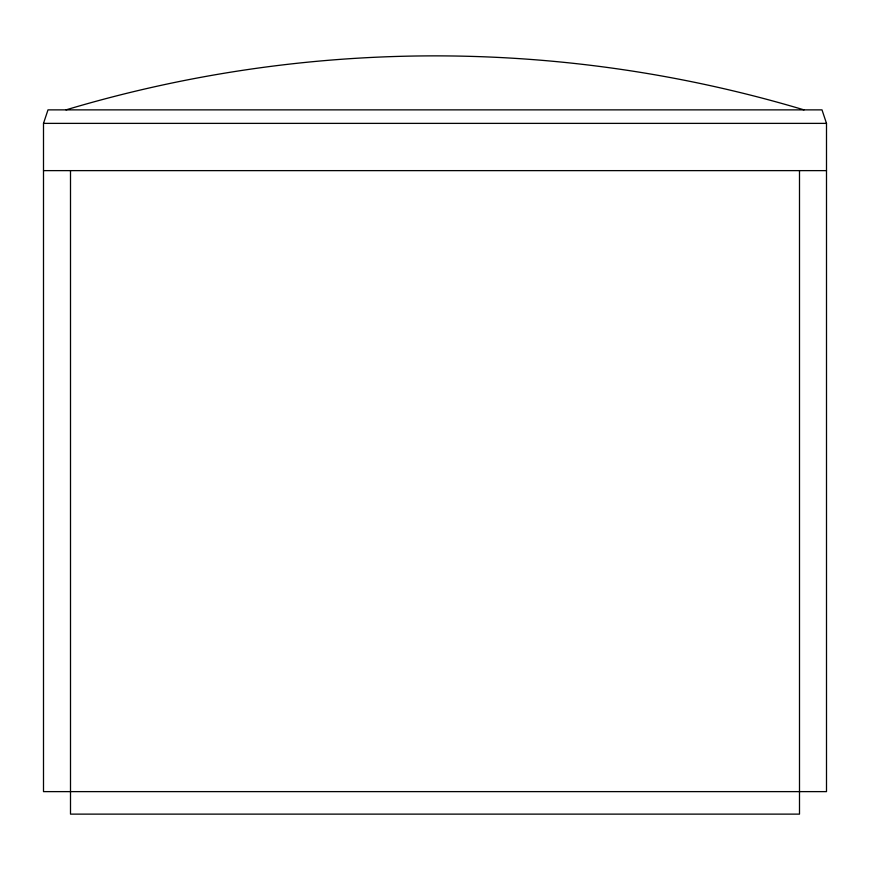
<?xml version="1.0" encoding="UTF-8"?>
<svg xmlns="http://www.w3.org/2000/svg" width="870" height="870" viewBox="0 0 870 870"><rect width="100%" height="100%" fill="white"/><g stroke="black" fill="none" stroke-linecap="round" stroke-linejoin="round"><path stroke-width="1.3" d="M43.5 123.377L48.002 109.87L821.998 109.87L826.5 123.377L826.5 791.624L43.5 791.624L43.5 123.377L826.5 123.377M43.5 170.629L826.5 170.629M799.497 170.629L799.497 814.124L70.503 814.124L70.503 170.629M66 109.87A1287.752 1287.752 0 0 1 804 109.87"/></g></svg>
